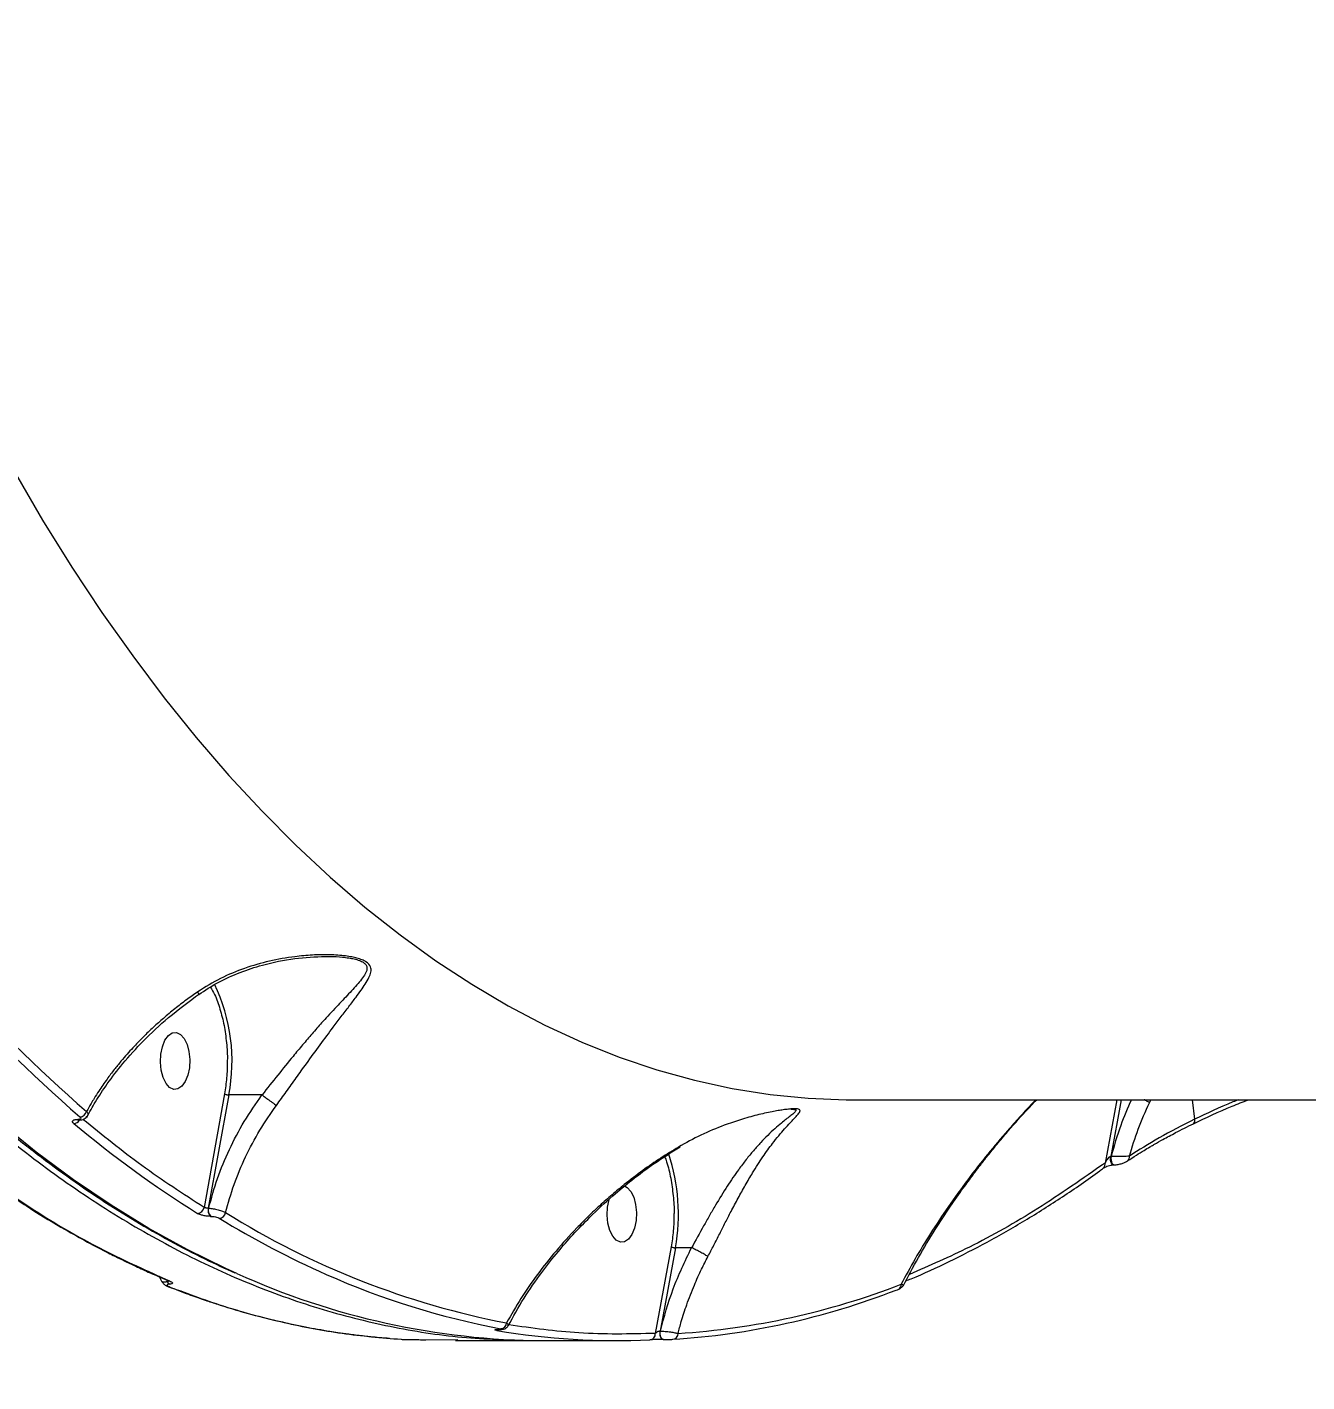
# Model space of a CAD drawing. Header units: millimetres. Extents: x -8045 to 6871, y -5915 to 5473.
# Drawn here: x -3718.4 to -3516.5, y -1812.7 to -1598.9 of the extents above; entities that cross this region are included whole.
import ezdxf

# ---------------------------------------------------------------- set-up
doc = ezdxf.new("R2010")
doc.units = ezdxf.units.MM
for name, color, linetype in [('DIKOM_ОБЪЕКТ', 7, 'Continuous'), ('DIKOM_РАЗМЕР_ЗОНА', 7, 'Continuous'), ('DIKOM_РАЗМЕР_ОБЪЕКТА', 7, 'Continuous')]:
    doc.layers.add(name, color=color, linetype=linetype)
doc.styles.add('style1', font='arial.ttf', dxfattribs={"width": 0.8})
doc.dimstyles.new('1-50', dxfattribs={"dimtxt": 300, "dimasz": 200, "dimexe": 100, "dimexo": 0, "dimgap": 100, "dimtad": 1, "dimtxsty": 'style1', "dimcen": 200, "dimclrd": 7, "dimclre": 7, "dimclrt": 7, "dimadec": 1, "dimazin": 2, "dimtfac": 1, "dimtmove": 0, "dimatfit": 2, "dimfxl": 0, "dimlwd": 25, "dimlwe": 18, "dimarcsym": 0})

# ---------------------------------------------------------------- blocks, each defined once
blk = doc.blocks.new('*D9')
at = {"layer": 'Defpoints', "color": 0, "linetype": 'Continuous', "transparency": 16777216}
for p in [(5663.54, -234.65), (-5019.6, -1388.73), (5663.54, -4701.47)]:
    blk.add_point(p, dxfattribs=at)
at = {"layer": 'DIKOM_РАЗМЕР_ОБЪЕКТА', "color": 7, "linetype": 'Continuous', "lineweight": 18, "transparency": 16777216}
for p, q in [((5663.54, -234.65), (5663.54, -4801.47)), ((-5019.6, -1388.73), (-5019.6, -4801.47))]:
    blk.add_line(p, q, dxfattribs=at)
at = {"layer": 'DIKOM_РАЗМЕР_ОБЪЕКТА', "color": 7, "linetype": 'Continuous', "lineweight": 25, "transparency": 16777216}
blk.add_line((-4819.6, -4701.47), (5463.54, -4701.47), dxfattribs=at)
at = {"layer": 'DIKOM_РАЗМЕР_ОБЪЕКТА', "color": 7, "linetype": 'Continuous', "transparency": 16777216}
for points in [[(-4819.6, -4668.14), (-4819.6, -4734.8), (-5019.6, -4701.47)], [(5463.54, -4668.14), (5463.54, -4734.8), (5663.54, -4701.47)]]:
    blk.add_solid(points, dxfattribs=at)
at = {"layer": 'DIKOM_РАЗМЕР_ОБЪЕКТА', "color": 7, "linetype": 'Continuous', "lineweight": 15, "transparency": 16777216, "insert": (-74.37, -4448.3), "char_height": 300, "attachment_point": 5, "style": 'style1'}
blk.add_mtext('10700', dxfattribs=at)
blk = doc.blocks.new('*D10')
at = {"layer": 'Defpoints', "color": 0, "linetype": 'Continuous', "transparency": 16777216}
for p in [(-1653.81, 3474.95), (-5616.46, -3083.4), (491.01, -3083.4)]:
    blk.add_point(p, dxfattribs=at)
at = {"layer": 'DIKOM_РАЗМЕР_ОБЪЕКТА', "color": 7, "linetype": 'Continuous', "lineweight": 18, "transparency": 16777216}
for p, q in [((-1653.81, 3474.95), (-5716.46, 3474.95)), ((491.01, -3083.4), (-5716.46, -3083.4))]:
    blk.add_line(p, q, dxfattribs=at)
at = {"layer": 'DIKOM_РАЗМЕР_ОБЪЕКТА', "color": 7, "linetype": 'Continuous', "lineweight": 25, "transparency": 16777216}
blk.add_line((-5616.46, 3274.95), (-5616.46, -2883.4), dxfattribs=at)
at = {"layer": 'DIKOM_РАЗМЕР_ОБЪЕКТА', "color": 7, "linetype": 'Continuous', "transparency": 16777216}
for points in [[(-5649.79, 3274.95), (-5583.12, 3274.95), (-5616.46, 3474.95)], [(-5649.79, -2883.4), (-5583.12, -2883.4), (-5616.46, -3083.4)]]:
    blk.add_solid(points, dxfattribs=at)
at = {"layer": 'DIKOM_РАЗМЕР_ОБЪЕКТА', "color": 7, "linetype": 'Continuous', "lineweight": 15, "transparency": 16777216, "insert": (-5869.63, -1326.86), "char_height": 300, "attachment_point": 5, "rotation": 90, "style": 'style1'}
blk.add_mtext('6550', dxfattribs=at)
blk = doc.blocks.new('*D11')
at = {"layer": 'Defpoints', "color": 0, "transparency": 16777216}
for p in [(6870.85, -184.65), (-7019.6, -1388.73), (-7019.6, -5814.65)]:
    blk.add_point(p, dxfattribs=at)
at = {"layer": 'DIKOM_РАЗМЕР_ЗОНА', "color": 7, "lineweight": 18, "transparency": 16777216}
for p, q in [((6870.85, -184.65), (6870.85, -5914.65)), ((-7019.6, -1388.73), (-7019.6, -5914.65))]:
    blk.add_line(p, q, dxfattribs=at)
at = {"layer": 'DIKOM_РАЗМЕР_ЗОНА', "color": 7, "lineweight": 25, "transparency": 16777216}
blk.add_line((6670.85, -5814.65), (-6819.6, -5814.65), dxfattribs=at)
at = {"layer": 'DIKOM_РАЗМЕР_ЗОНА', "color": 7, "transparency": 16777216}
for points in [[(-6819.6, -5781.31), (-6819.6, -5847.98), (-7019.6, -5814.65)], [(6670.85, -5781.31), (6670.85, -5847.98), (6870.85, -5814.65)]]:
    blk.add_solid(points, dxfattribs=at)
at = {"layer": 'DIKOM_РАЗМЕР_ЗОНА', "color": 7, "transparency": 16777216, "insert": (-74.37, -5561.37), "char_height": 300, "attachment_point": 5, "style": 'style1'}
blk.add_mtext('13900', dxfattribs=at)
blk = doc.blocks.new('*D12')
at = {"layer": 'Defpoints', "color": 0, "transparency": 16777216}
for p in [(-2189.61, 5472.65), (-7595.21, -5084.97), (-495.58, -5084.97)]:
    blk.add_point(p, dxfattribs=at)
at = {"layer": 'DIKOM_РАЗМЕР_ЗОНА', "color": 7, "lineweight": 18, "transparency": 16777216}
for p, q in [((-2189.61, 5472.65), (-7695.21, 5472.65)), ((-495.58, -5084.97), (-7695.21, -5084.97))]:
    blk.add_line(p, q, dxfattribs=at)
at = {"layer": 'DIKOM_РАЗМЕР_ЗОНА', "color": 7, "lineweight": 25, "transparency": 16777216}
blk.add_line((-7595.21, 5272.65), (-7595.21, -4884.97), dxfattribs=at)
at = {"layer": 'DIKOM_РАЗМЕР_ЗОНА', "color": 7, "transparency": 16777216}
for points in [[(-7628.55, 5272.65), (-7561.88, 5272.65), (-7595.21, 5472.65)], [(-7628.55, -4884.97), (-7561.88, -4884.97), (-7595.21, -5084.97)]]:
    blk.add_solid(points, dxfattribs=at)
at = {"layer": 'DIKOM_РАЗМЕР_ЗОНА', "color": 7, "transparency": 16777216, "insert": (-7848.38, -1452.59), "char_height": 300, "attachment_point": 5, "rotation": 90, "style": 'style1'}
blk.add_mtext('10550', dxfattribs=at)

msp = doc.modelspace()

# ---------------------------------------------------------------- linework, layer by layer
at = {"layer": 'DIKOM_ОБЪЕКТ', "color": 7, "linetype": 'Continuous', "lineweight": 15}
for p, q in [((-3671.469, -1745.549), (-3671.29, -1745.548)), ((-3687.24, -1767.223), (-3690.473, -1785.143)), ((-3686.568, -1767.387), (-3689.794, -1785.268)), ((-3681.326, -1767.387), (-3686.568, -1767.387)), ((-3681.321, -1767.389), (-3681.326, -1767.387)), ((-3597.905, -1769.665), (-3597.748, -1769.664)), ((-3588.187, -1768.157), (-3326.058, -1768.157)), ((-3546.49, -1768.157), (-3548.343, -1778.145)), ((-3545.788, -1768.157), (-3547.447, -1777.103)), ((-3541.338, -1768.63), (-3541.125, -1768.157)), ((-3534.572, -1768.157), (-3534.201, -1771.243)), ((-3710.466, -1771.268), (-3710.397, -1771.268)), ((-3710.26, -1771.351), (-3710.192, -1771.351)), ((-3615.598, -1775.694), (-3615.59, -1775.703)), ((-3547.372, -1777.103), (-3547.447, -1777.103)), ((-3546.963, -1778.442), (-3546.992, -1778.441)), ((-3546.963, -1778.442), (-3546.888, -1778.442)), ((-3546.888, -1778.442), (-3546.852, -1778.44)), ((-3689.746, -1785.268), (-3689.794, -1785.268)), ((-3689.463, -1786.552), (-3689.416, -1786.552)), ((-3616.778, -1791.345), (-3619.284, -1805.031)), ((-3616.106, -1791.51), (-3618.513, -1804.654)), ((-3613.573, -1791.51), (-3616.106, -1791.51)), ((-3613.567, -1791.511), (-3613.573, -1791.51)), ((-3697.611, -1795.944), (-3697.105, -1796.91)), ((-3696.228, -1796.911), (-3696.32, -1796.702)), ((-3696.195, -1796.684), (-3696.181, -1796.675)), ((-3655.47, -1806.04), (-3650.428, -1806.009)), ((-3650.825, -1806.141), (-3650.351, -1806.158)), ((-3650.36, -1806.157), (-3638.717, -1806.157)), ((-3643.942, -1804.395), (-3643.853, -1804.395)), ((-3643.942, -1804.395), (-3643.895, -1804.399)), ((-3643.895, -1804.399), (-3643.806, -1804.399)), ((-3638.759, -1806.139), (-3638.587, -1806.147)), ((-3638.717, -1806.157), (-3637.241, -1806.126)), ((-3637.003, -1806.157), (-3625.431, -1806.157)), ((-3618.485, -1804.654), (-3618.513, -1804.654)), ((-3618.013, -1805.988), (-3618.028, -1805.989)), ((-3618.028, -1805.989), (-3618, -1805.989)), ((-3617.985, -1805.988), (-3618, -1805.989))]:
    msp.add_line(p, q, dxfattribs=at)
at = {"layer": 'DIKOM_ОБЪЕКТ', "color": 7, "linetype": 'Continuous', "lineweight": 15, "flags": 128}
for points in [[(-3720.43, -1668.994), (-3715.926, -1676.693), (-3711.303, -1684.122), (-3706.565, -1691.273), (-3701.717, -1698.141), (-3696.764, -1704.719), (-3691.71, -1711), (-3686.559, -1716.979), (-3681.317, -1722.65), (-3675.988, -1728.008), (-3670.578, -1733.048), (-3665.09, -1737.766), (-3659.532, -1742.156), (-3653.907, -1746.215), (-3648.22, -1749.939), (-3642.478, -1753.325), (-3636.686, -1756.369), (-3630.848, -1759.069), (-3624.971, -1761.421), (-3619.059, -1763.425), (-3613.119, -1765.078), (-3607.155, -1766.378), (-3601.174, -1767.324), (-3595.181, -1767.916), (-3589.181, -1768.152), (-3588.187, -1768.157)], [(-3697.042, -1759.784), (-3696.634, -1758.778), (-3696.097, -1758.035), (-3695.474, -1757.616), (-3694.815, -1757.555), (-3694.173, -1757.857), (-3693.602, -1758.497), (-3693.147, -1759.424), (-3692.845, -1760.563), (-3692.72, -1761.82), (-3692.782, -1763.095), (-3693.028, -1764.284), (-3693.436, -1765.291), (-3693.973, -1766.034), (-3694.596, -1766.453), (-3695.255, -1766.514), (-3695.896, -1766.212), (-3696.467, -1765.572), (-3696.923, -1764.645), (-3697.225, -1763.506), (-3697.35, -1762.248), (-3697.287, -1760.973), (-3697.042, -1759.784)], [(-3685.308, -1795.551), (-3687.028, -1794.772), (-3693.114, -1791.781), (-3699.153, -1788.449), (-3705.139, -1784.778), (-3711.068, -1780.771), (-3716.934, -1776.432), (-3722.734, -1771.764)], [(-3546.992, -1778.441), (-3547.067, -1778.421), (-3547.205, -1778.324), (-3547.323, -1778.156), (-3547.412, -1777.93), (-3547.465, -1777.665), (-3547.477, -1777.382), (-3547.447, -1777.103)], [(-3547.372, -1777.103), (-3547.402, -1777.382), (-3547.39, -1777.665), (-3547.337, -1777.93), (-3547.248, -1778.156), (-3547.13, -1778.324), (-3546.993, -1778.421), (-3546.888, -1778.442)], [(-3624.117, -1781.745), (-3623.712, -1781.98), (-3623.141, -1782.62), (-3622.686, -1783.547), (-3622.383, -1784.686), (-3622.259, -1785.943), (-3622.321, -1787.218), (-3622.566, -1788.407), (-3622.974, -1789.414), (-3623.511, -1790.157), (-3624.135, -1790.576), (-3624.794, -1790.637), (-3625.435, -1790.335), (-3626.006, -1789.695), (-3626.461, -1788.768), (-3626.764, -1787.629), (-3626.889, -1786.371), (-3626.826, -1785.096), (-3626.581, -1783.907), (-3626.581, -1783.907)], [(-3643.853, -1804.395), (-3643.792, -1804.399), (-3643.774, -1804.397)], [(-3618.028, -1805.989), (-3618.137, -1805.966), (-3618.255, -1805.886), (-3618.359, -1805.754), (-3618.445, -1805.577), (-3618.505, -1805.366), (-3618.538, -1805.132), (-3618.54, -1804.89), (-3618.513, -1804.654)], [(-3618, -1805.989), (-3618.109, -1805.966), (-3618.227, -1805.886), (-3618.331, -1805.754), (-3618.416, -1805.577), (-3618.477, -1805.366), (-3618.509, -1805.132), (-3618.512, -1804.89), (-3618.485, -1804.654)]]:
    msp.add_lwpolyline(points, dxfattribs=at)
at = {"layer": 'DIKOM_ОБЪЕКТ', "color": 7, "linetype": 'Continuous', "lineweight": 15}
for centre, radius, start, end in [((-3549.188, -1585.712), 245.261, 214.45468, 229.0158), ((-3548.509, -1585.282), 244.703, 214.45422, 229.01631), ((-3713.719, -1762.033), 27.675, 348.84449, 25.94099), ((-3711.065, -1770.775), 1.121, 272.99645, 329.41297), ((-3599.665, -1639.375), 173.084, 229.96339, 237.96043), ((-3710.253, -1771.037), 0.314, 227.3578, 268.67313), ((-3710.184, -1771.035), 0.316, 227.41681, 266.85062), ((-3710.119, -1769.692), 1.167, 273.79658, 344.31148), ((-3534.777, -1771.452), 0.613, 307.33171, 19.91895), ((-3645.43, -1786.193), 29.802, 349.72314, 18.53309), ((-3549.135, -1778.336), 0.815, 316.83278, 13.56791), ((-3545.211, -1777.209), 0.735, 305.76037, 11.78985), ((-3548.994, -1778.425), 0.652, 296.40086, 314.06384), ((-3691.571, -1784.989), 1.109, 274.36192, 352.02703), ((-3688.501, -1785.62), 1.34, 164.78276, 224.08444), ((-3688.454, -1785.62), 1.34, 164.78276, 224.08444), ((-3688.142, -1785.758), 1.099, 274.21496, 348.87598), ((-3613.083, -1664.467), 143.528, 238.50718, 246.11699), ((-3618.009, -1675.161), 130.565, 238.06996, 259.08126), ((-3636.345, -1687.854), 118.305, 245.55145, 269.68134), ((-3695.912, -1796.033), 0.71, 233.93962, 270.53718), ((-3695.829, -1797), 0.711, 235.67479, 270.57682), ((-3695.61, -1796.617), 0.684, 205.44441, 248.25081), ((-3620.849, -1682.55), 123.85, 246.01514, 259.3957), ((-3623.146, -1687.601), 117.665, 273.63007, 291.24314), ((-3581.397, -1797.342), 0.887, 306.36303, 4.61941), ((-3624.003, -1688.266), 117.926, 273.63023, 291.24306), ((-3581.273, -1797.464), 0.715, 269.83834, 304.21028), ((-3643.718, -1803.309), 0.978, 274.52429, 356.91477), ((-3644.282, -1803.754), 0.807, 270.64143, 307.15092), ((-3625.424, -1694.011), 112.145, 260.32389, 272.70648), ((-3620.204, -1805.111), 0.923, 274.65941, 4.96228), ((-3616.603, -1805.051), 0.907, 274.21913, 1.3834)]:
    msp.add_arc(centre, radius, start, end, dxfattribs=at)
for points, knots in [([(-3853.796, -1387.159), (-3853.782, -1390.695), (-3853.762, -1395.823), (-3853.624, -1403.585), (-3853.451, -1410.553), (-3853.16, -1418.865), (-3852.763, -1427.6), (-3852.245, -1436.748), (-3851.6, -1446.179), (-3850.824, -1455.817), (-3849.914, -1465.604), (-3848.869, -1475.494), (-3847.686, -1485.452), (-3846.365, -1495.449), (-3844.906, -1505.461), (-3843.307, -1515.467), (-3841.57, -1525.45), (-3839.695, -1535.392), (-3837.683, -1545.28), (-3835.535, -1555.101), (-3833.251, -1564.843), (-3830.834, -1574.493), (-3828.284, -1584.043), (-3825.603, -1593.482), (-3822.794, -1602.801), (-3819.857, -1611.99), (-3816.795, -1621.042), (-3813.609, -1629.948), (-3810.303, -1638.701), (-3806.878, -1647.293), (-3803.336, -1655.717), (-3799.681, -1663.966), (-3795.914, -1672.034), (-3792.038, -1679.915), (-3788.056, -1687.602), (-3783.971, -1695.09), (-3779.784, -1702.373), (-3775.499, -1709.446), (-3771.119, -1716.303), (-3766.647, -1722.941), (-3762.084, -1729.353), (-3757.435, -1735.537), (-3752.702, -1741.487), (-3747.888, -1747.199), (-3742.995, -1752.67), (-3738.026, -1757.895), (-3732.985, -1762.872), (-3727.873, -1767.596), (-3722.693, -1772.064), (-3717.448, -1776.274), (-3712.141, -1780.221), (-3706.773, -1783.903), (-3701.347, -1787.319), (-3695.865, -1790.455), (-3690.616, -1793.198), (-3687.177, -1794.756), (-3685.598, -1795.471)], [0, 0, 0, 0, 0.0188203, 0.0272906, 0.0413383, 0.0559454, 0.0716292, 0.0880071, 0.1049248, 0.1222587, 0.1399211, 0.1578473, 0.175988, 0.1943055, 0.2127706, 0.2313596, 0.2500541, 0.2688382, 0.2876993, 0.3066269, 0.3256121, 0.3446475, 0.3637262, 0.3828431, 0.4019932, 0.4211723, 0.440377, 0.4596039, 0.4788504, 0.4981143, 0.5173929, 0.536685, 0.5559887, 0.5753028, 0.5946263, 0.6139584, 0.633298, 0.6526449, 0.671999, 0.69136, 0.710728, 0.7301038, 0.7494874, 0.7688799, 0.7882828, 0.8076966, 0.8271238, 0.8465663, 0.8660261, 0.8855061, 0.9050093, 0.9245393, 0.9440999, 0.9636954, 0.9833305, 1, 1, 1, 1]), ([(-3679.048, -1769.038), (-3678.527, -1768.322), (-3677.466, -1766.862), (-3675.891, -1764.656), (-3674.096, -1762.149), (-3672.136, -1759.445), (-3670.316, -1756.999), (-3668.812, -1755.016), (-3667.6, -1753.435), (-3666.554, -1752.061), (-3665.698, -1750.899), (-3664.995, -1749.872), (-3664.446, -1748.931), (-3664.155, -1748.16), (-3664.104, -1747.59), (-3664.218, -1747.014), (-3664.677, -1746.483), (-3665.534, -1746.06), (-3666.304, -1745.809), (-3667.188, -1745.611), (-3668.591, -1745.393), (-3670.669, -1745.253), (-3673.362, -1745.298), (-3676.559, -1745.588), (-3680.157, -1746.223), (-3684.095, -1747.363), (-3687.927, -1748.921), (-3690.277, -1750.39), (-3691.454, -1751.125)], [0, 0, 0, 0, 0.0399772, 0.0815431, 0.1251097, 0.1871835, 0.2496243, 0.2907689, 0.3324812, 0.3734632, 0.4059043, 0.4359225, 0.4695478, 0.4983066, 0.5147443, 0.5296793, 0.5610931, 0.5763342, 0.592567, 0.6075608, 0.6240909, 0.6638533, 0.7068452, 0.74975, 0.8121315, 0.8743393, 0.9370942, 1, 1, 1, 1]), ([(-3691.297, -1751.541), (-3690.298, -1750.886), (-3688.221, -1749.523), (-3684.825, -1748.029), (-3680.791, -1746.704), (-3676.268, -1745.751), (-3672.926, -1745.605), (-3671.307, -1745.534)], [0, 0, 0, 0, 0.1675232, 0.3482575, 0.5212423, 0.7682098, 1, 1, 1, 1]), ([(-3671.29, -1745.548), (-3671.055, -1745.544), (-3670.157, -1745.53), (-3668.926, -1745.611), (-3667.669, -1745.761), (-3666.757, -1745.932), (-3665.963, -1746.16), (-3665.32, -1746.465), (-3664.985, -1746.766), (-3664.83, -1747.03), (-3664.752, -1747.297), (-3664.766, -1747.648), (-3664.961, -1748.207), (-3665.425, -1748.927), (-3666.147, -1749.808), (-3666.976, -1750.727), (-3667.878, -1751.689), (-3668.83, -1752.697), (-3669.85, -1753.784), (-3670.879, -1754.898), (-3672.074, -1756.215), (-3673.394, -1757.709), (-3674.903, -1759.469), (-3676.699, -1761.622), (-3678.823, -1764.248), (-3680.488, -1766.341), (-3681.321, -1767.389)], [0, 0, 0, 0, 0.0167749, 0.0638248, 0.0890266, 0.1111662, 0.1359597, 0.1586154, 0.1814708, 0.1934575, 0.2060146, 0.2280145, 0.2530432, 0.2997995, 0.3464807, 0.3933605, 0.4400652, 0.4865602, 0.5329572, 0.5832998, 0.6258943, 0.6899476, 0.7517405, 0.8126498, 0.9062453, 1, 1, 1, 1]), ([(-3746.427, -1750.388), (-3743.156, -1753.91), (-3736.607, -1760.959), (-3726.434, -1770.269), (-3716.027, -1778.625), (-3705.387, -1785.911), (-3694.548, -1792.126), (-3683.538, -1797.238), (-3672.386, -1801.238), (-3661.122, -1804.078), (-3649.901, -1805.839), (-3642.434, -1806.04), (-3638.759, -1806.139)], [0, 0, 0, 0, 0.0995614, 0.1992925, 0.2991939, 0.3992651, 0.4995071, 0.5999188, 0.7005004, 0.801253, 0.902175, 1, 1, 1, 1]), ([(-3689.428, -1750.385), (-3689.214, -1750.767), (-3688.644, -1751.786), (-3687.92, -1753.824), (-3687.271, -1756.389), (-3686.905, -1759.145), (-3686.754, -1761.069), (-3686.797, -1762.029), (-3686.798, -1762.055)], [0, 0, 0, 0, 0.1289851, 0.3435399, 0.5615066, 0.7794818, 0.9940336, 1, 1, 1, 1]), ([(-3691.454, -1751.125), (-3692.054, -1751.548), (-3693.283, -1752.413), (-3695.096, -1753.814), (-3696.833, -1755.254), (-3698.502, -1756.744), (-3700.114, -1758.289), (-3701.481, -1759.707), (-3702.641, -1760.988), (-3703.627, -1762.135), (-3704.69, -1763.449), (-3705.875, -1765.019), (-3706.923, -1766.54), (-3707.74, -1767.828), (-3708.382, -1768.897), (-3708.762, -1769.584), (-3708.996, -1770.008)], [0, 0, 0, 0, 0.0796044, 0.1629995, 0.2502022, 0.3277908, 0.411293, 0.5007221, 0.551566, 0.6100801, 0.6762736, 0.7501627, 0.8443867, 0.9003126, 0.9385646, 1, 1, 1, 1]), ([(-3708.971, -1770.931), (-3708.526, -1770.116), (-3707.558, -1768.346), (-3705.672, -1765.5), (-3703.2, -1762.274), (-3699.996, -1758.747), (-3695.999, -1754.989), (-3692.832, -1752.65), (-3691.169, -1751.422)], [0, 0, 0, 0, 0.1149391, 0.2498523, 0.4054906, 0.5834552, 0.7812565, 1, 1, 1, 1]), ([(-3691.315, -1751.511), (-3691.307, -1751.488), (-3691.292, -1751.443), (-3691.399, -1751.233), (-3691.454, -1751.125)], [0, 0, 0, 0, 0.48954, 1, 1, 1, 1]), ([(-3686.798, -1762.055), (-3686.816, -1762.941), (-3686.852, -1764.7), (-3687.111, -1766.386), (-3687.24, -1767.223)], [0, 0, 0, 0, 0.5038902, 1, 1, 1, 1]), ([(-3689.746, -1785.268), (-3689.314, -1783.7), (-3688.45, -1780.569), (-3686.526, -1775.984), (-3684.202, -1771.534), (-3682.285, -1768.77), (-3681.326, -1767.387)], [0, 0, 0, 0, 0.2493758, 0.4979368, 0.7487643, 1, 1, 1, 1]), ([(-3687.24, -1767.223), (-3687.201, -1767.245), (-3687.125, -1767.288), (-3686.945, -1767.342), (-3686.747, -1767.38), (-3686.627, -1767.385), (-3686.568, -1767.387)], [0, 0, 0, 0, 0.2500889, 0.499881, 0.7499926, 1, 1, 1, 1]), ([(-3681.321, -1767.389), (-3681.21, -1767.473), (-3680.939, -1767.68), (-3680.494, -1768.009), (-3680.053, -1768.332), (-3679.68, -1768.599), (-3679.321, -1768.852), (-3679.139, -1768.976), (-3679.048, -1769.038)], [0, 0, 0, 0, 0.1543563, 0.379061, 0.5183475, 0.6720845, 0.8349066, 1, 1, 1, 1]), ([(-3687.063, -1785.971), (-3686.648, -1784.482), (-3685.817, -1781.505), (-3683.973, -1777.146), (-3681.76, -1772.939), (-3679.947, -1770.332), (-3679.048, -1769.038)], [0, 0, 0, 0, 0.2499494, 0.4999035, 0.7518051, 1, 1, 1, 1]), ([(-3610.99, -1792.912), (-3610.678, -1792.313), (-3610.051, -1791.107), (-3609.134, -1789.301), (-3608.227, -1787.519), (-3607.256, -1785.638), (-3606.204, -1783.652), (-3605.066, -1781.603), (-3603.757, -1779.379), (-3602.312, -1777.131), (-3600.947, -1775.235), (-3599.806, -1773.798), (-3598.875, -1772.714), (-3598.071, -1771.842), (-3597.425, -1771.168), (-3596.909, -1770.624), (-3596.537, -1770.185), (-3596.404, -1769.89), (-3596.484, -1769.722), (-3596.742, -1769.598), (-3597.343, -1769.567), (-3598.273, -1769.642), (-3599.062, -1769.741), (-3599.937, -1769.878), (-3601.307, -1770.128), (-3603.296, -1770.574), (-3605.835, -1771.284), (-3608.803, -1772.297), (-3612.117, -1773.661), (-3614.46, -1774.962), (-3615.635, -1775.615)], [0, 0, 0, 0, 0.0313122, 0.0630889, 0.0939361, 0.1255623, 0.1655589, 0.2071699, 0.2507387, 0.3133109, 0.3752877, 0.416691, 0.4587718, 0.5001181, 0.5326198, 0.5624609, 0.5964656, 0.6253582, 0.6418247, 0.6568748, 0.6882502, 0.7033882, 0.71967, 0.7345093, 0.750803, 0.7906445, 0.8333527, 0.8757701, 0.9377019, 1, 1, 1, 1]), ([(-3597.748, -1769.664), (-3597.661, -1769.663), (-3597.482, -1769.659), (-3597.322, -1769.684), (-3597.164, -1769.728), (-3597.087, -1769.815), (-3597.146, -1769.999), (-3597.462, -1770.301), (-3598.014, -1770.738), (-3598.668, -1771.247), (-3599.471, -1771.89), (-3600.431, -1772.714), (-3601.518, -1773.727), (-3602.646, -1774.883), (-3603.782, -1776.152), (-3604.951, -1777.58), (-3606.328, -1779.406), (-3607.937, -1781.757), (-3609.482, -1784.265), (-3610.727, -1786.409), (-3611.981, -1788.635), (-3612.93, -1790.356), (-3613.567, -1791.511)], [0, 0, 0, 0, 0.0111213, 0.0227498, 0.0347812, 0.0564803, 0.0810405, 0.1274063, 0.1734045, 0.2192249, 0.2650724, 0.3263946, 0.3902778, 0.4485702, 0.5111193, 0.5716881, 0.6318212, 0.7235886, 0.8156788, 0.8622646, 0.9075094, 1, 1, 1, 1]), ([(-3559.247, -1768.157), (-3559.506, -1768.424), (-3560.382, -1769.329), (-3561.867, -1770.941), (-3564.166, -1773.516), (-3566.931, -1776.806), (-3570.053, -1780.802), (-3573.079, -1784.994), (-3575.835, -1789.156), (-3578.339, -1793.259), (-3579.787, -1795.93), (-3580.513, -1797.27)], [0, 0, 0, 0, 0.0290587, 0.0983827, 0.1727658, 0.303025, 0.443501, 0.5864559, 0.7319818, 0.8655688, 1, 1, 1, 1]), ([(-3580.144, -1797.473), (-3579.377, -1796.002), (-3577.83, -1793.038), (-3575.3, -1788.867), (-3572.909, -1785.21), (-3570.895, -1782.335), (-3569.336, -1780.216), (-3568.086, -1778.574), (-3566.905, -1777.063), (-3565.526, -1775.354), (-3563.515, -1772.954), (-3561.377, -1770.506), (-3559.708, -1768.766), (-3559.124, -1768.157)], [0, 0, 0, 0, 0.1461859, 0.2945713, 0.4172659, 0.5144945, 0.5862781, 0.6336674, 0.6828153, 0.741852, 0.8108816, 0.9337711, 1, 1, 1, 1]), ([(-3544.188, -1768.157), (-3544.777, -1769.496), (-3546.069, -1772.427), (-3546.914, -1775.457), (-3547.372, -1777.103)], [0, 0, 0, 0, 0.4566231, 1, 1, 1, 1]), ([(-3544.492, -1777.059), (-3544.061, -1775.629), (-3543.201, -1772.775), (-3541.958, -1770.01), (-3541.338, -1768.63)], [0, 0, 0, 0, 0.5009456, 1, 1, 1, 1]), ([(-3541.338, -1768.63), (-3541.48, -1768.539), (-3541.698, -1768.399), (-3542.009, -1768.227), (-3542.136, -1768.162), (-3542.147, -1768.157)], [0, 0, 0, 0, 0.6302901, 0.9703815, 1, 1, 1, 1]), ([(-3534.405, -1771.939), (-3532.434, -1770.998), (-3529.705, -1769.694), (-3526.586, -1768.491), (-3525.72, -1768.157)], [0, 0, 0, 0, 0.7223919, 1, 1, 1, 1]), ([(-3527.27, -1768.157), (-3527.568, -1768.274), (-3530.076, -1769.251), (-3532.269, -1770.31), (-3534.201, -1771.243)], [0, 0, 0, 0, 0.118989, 1, 1, 1, 1]), ([(-3711.006, -1771.894), (-3711.083, -1771.814), (-3711.237, -1771.655), (-3711.203, -1771.481), (-3711.072, -1771.374), (-3710.916, -1771.314), (-3710.716, -1771.275), (-3710.549, -1771.27), (-3710.466, -1771.268)], [0, 0, 0, 0, 0.2500225, 0.4991673, 0.6248502, 0.749492, 0.8748867, 1, 1, 1, 1]), ([(-3710.042, -1770.857), (-3709.992, -1770.909), (-3709.891, -1771.015), (-3709.914, -1771.129), (-3710, -1771.199), (-3710.102, -1771.238), (-3710.233, -1771.263), (-3710.343, -1771.266), (-3710.397, -1771.268)], [0, 0, 0, 0, 0.2500401, 0.4991776, 0.6248805, 0.7494541, 0.8746476, 1, 1, 1, 1]), ([(-3710.366, -1771.347), (-3710.366, -1771.348), (-3710.371, -1771.354), (-3710.345, -1771.352), (-3710.295, -1771.351), (-3710.269, -1771.351)], [0, 0, 0, 0, 0.0560841, 0.5104395, 1, 1, 1, 1]), ([(-3710.201, -1771.351), (-3710.051, -1771.343), (-3709.751, -1771.329), (-3709.359, -1771.191), (-3709.038, -1770.981), (-3708.901, -1770.773), (-3708.836, -1770.673)], [0, 0, 0, 0, 0.2619012, 0.5217737, 0.7715177, 1, 1, 1, 1]), ([(-3690.473, -1785.143), (-3693.762, -1783.011), (-3700.221, -1778.826), (-3706.507, -1773.745), (-3709.591, -1771.252)], [0, 0, 0, 0, 0.5093444, 1, 1, 1, 1]), ([(-3708.996, -1770.008), (-3708.904, -1770.145), (-3708.741, -1770.392), (-3708.821, -1770.578), (-3708.857, -1770.661)], [0, 0, 0, 0, 0.5576284, 1, 1, 1, 1]), ([(-3534.201, -1771.243), (-3536.136, -1772.22), (-3540.006, -1774.174), (-3542.996, -1776.097), (-3544.492, -1777.059)], [0, 0, 0, 0, 0.49996, 1, 1, 1, 1]), ([(-3540.718, -1775.279), (-3540.658, -1775.243), (-3540.171, -1774.96), (-3539.021, -1774.316), (-3537.018, -1773.235), (-3535.351, -1772.408), (-3534.405, -1771.939)], [0, 0, 0, 0, 0.0316421, 0.2560463, 0.578117, 1, 1, 1, 1]), ([(-3615.635, -1775.615), (-3616.566, -1776.185), (-3618.491, -1777.363), (-3621.343, -1779.349), (-3623.894, -1781.296), (-3626.142, -1783.16), (-3628.027, -1784.829), (-3629.881, -1786.58), (-3632.229, -1788.944), (-3634.981, -1791.996), (-3637.922, -1795.723), (-3640.552, -1799.515), (-3642.01, -1802.078), (-3642.741, -1803.362)], [0, 0, 0, 0, 0.0781112, 0.1613357, 0.2497926, 0.310613, 0.3750516, 0.4356365, 0.5007501, 0.6262808, 0.7508192, 0.8751065, 1, 1, 1, 1]), ([(-3642.482, -1803.832), (-3641.681, -1802.374), (-3640.123, -1799.536), (-3637.396, -1795.617), (-3634.787, -1792.29), (-3632.245, -1789.381), (-3629.406, -1786.427), (-3626.289, -1783.529), (-3622.884, -1780.713), (-3619.369, -1778.088), (-3616.744, -1776.445), (-3615.364, -1775.582)], [0, 0, 0, 0, 0.1391555, 0.2707294, 0.379995, 0.4679205, 0.5647385, 0.686102, 0.7799654, 0.8843189, 1, 1, 1, 1]), ([(-3615.59, -1775.703), (-3615.588, -1775.705), (-3615.578, -1775.718), (-3615.609, -1775.661), (-3615.635, -1775.615)], [0, 0, 0, 0, 0.1897231, 1, 1, 1, 1]), ([(-3544.781, -1777.805), (-3544.322, -1777.501), (-3543.496, -1776.953), (-3542.297, -1776.211), (-3541.399, -1775.673), (-3540.896, -1775.381), (-3540.718, -1775.279)], [0, 0, 0, 0, 0.365354, 0.6581032, 0.8794477, 1, 1, 1, 1]), ([(-3617.797, -1777.153), (-3617.693, -1777.421), (-3617.295, -1778.45), (-3616.819, -1780.525), (-3616.441, -1783.262), (-3616.293, -1785.191), (-3616.335, -1786.151), (-3616.336, -1786.178)], [0, 0, 0, 0, 0.1043756, 0.4017268, 0.6990741, 0.9917493, 1, 1, 1, 1]), ([(-3548.343, -1778.145), (-3551.866, -1780.605), (-3558.914, -1785.526), (-3569.226, -1791.369), (-3576.045, -1794.346), (-3579.209, -1795.728)], [0, 0, 0, 0, 0.348875, 0.6978053, 1, 1, 1, 1]), ([(-3548.542, -1778.895), (-3548.447, -1778.834), (-3548.261, -1778.713), (-3547.878, -1778.566), (-3547.512, -1778.479), (-3547.208, -1778.443), (-3547.063, -1778.442), (-3546.991, -1778.441)], [0, 0, 0, 0, 0.2705214, 0.5310278, 0.77221, 0.8860306, 1, 1, 1, 1]), ([(-3547.447, -1777.103), (-3547.47, -1777.106), (-3547.518, -1777.111), (-3547.638, -1777.169), (-3547.818, -1777.319), (-3548.094, -1777.655), (-3548.243, -1777.949), (-3548.343, -1778.145)], [0, 0, 0, 0, 0.0480375, 0.1032876, 0.2502289, 0.500177, 1, 1, 1, 1]), ([(-3544.492, -1777.059), (-3544.651, -1777.071), (-3544.973, -1777.098), (-3545.566, -1777.116), (-3546.093, -1777.123), (-3546.524, -1777.123), (-3546.967, -1777.118), (-3547.236, -1777.108), (-3547.372, -1777.103)], [0, 0, 0, 0, 0.2317371, 0.4694036, 0.5944694, 0.7244632, 0.8599003, 1, 1, 1, 1]), ([(-3546.916, -1778.441), (-3546.813, -1778.436), (-3546.61, -1778.427), (-3546.268, -1778.37), (-3545.942, -1778.294), (-3545.551, -1778.176), (-3545.125, -1778.01), (-3544.895, -1777.873), (-3544.781, -1777.805)], [0, 0, 0, 0, 0.1401005, 0.2762402, 0.4065674, 0.5317189, 0.7691098, 1, 1, 1, 1]), ([(-3727.087, -1779.023), (-3726.168, -1779.688), (-3724.518, -1780.88), (-3722.315, -1782.397), (-3720.595, -1783.548), (-3719.161, -1784.486), (-3716.461, -1786.213), (-3713.027, -1788.289), (-3708.946, -1790.57), (-3706.335, -1791.941), (-3704.41, -1792.91), (-3702.955, -1793.626), (-3701.105, -1794.504), (-3698.854, -1795.532), (-3697.216, -1796.23), (-3696.33, -1796.607)], [0, 0, 0, 0, 0.0917392, 0.1645756, 0.2185536, 0.2618399, 0.3060164, 0.4843542, 0.5980536, 0.7029459, 0.7372172, 0.7838882, 0.8432249, 0.915252, 1, 1, 1, 1]), ([(-3726.606, -1779.206), (-3723.263, -1781.542), (-3716.57, -1786.217), (-3706.32, -1792.074), (-3699.378, -1795.186), (-3695.905, -1796.743)], [0, 0, 0, 0, 0.3328089, 0.6661441, 1, 1, 1, 1]), ([(-3579.743, -1796.723), (-3579.465, -1796.614), (-3577.172, -1795.712), (-3572.893, -1793.7), (-3566.909, -1790.659), (-3560.955, -1787.253), (-3555.042, -1783.482), (-3550.925, -1780.699), (-3548.8, -1779.081), (-3548.611, -1778.937)], [0, 0, 0, 0, 0.0261708, 0.215837, 0.4062393, 0.5973153, 0.7890041, 0.9812427, 1, 1, 1, 1]), ([(-3689.463, -1786.552), (-3689.643, -1786.545), (-3690.003, -1786.532), (-3690.599, -1786.426), (-3691.14, -1786.275), (-3691.371, -1786.156), (-3691.487, -1786.096)], [0, 0, 0, 0, 0.2505576, 0.5001615, 0.7500082, 1, 1, 1, 1]), ([(-3689.794, -1785.268), (-3689.851, -1785.267), (-3689.939, -1785.264), (-3690.071, -1785.249), (-3690.186, -1785.23), (-3690.297, -1785.207), (-3690.401, -1785.175), (-3690.447, -1785.155), (-3690.473, -1785.143)], [0, 0, 0, 0, 0.2399896, 0.3676348, 0.5001414, 0.6878021, 0.828305, 1, 1, 1, 1]), ([(-3689.746, -1785.268), (-3689.509, -1785.287), (-3689.033, -1785.323), (-3688.243, -1785.493), (-3687.525, -1785.718), (-3687.217, -1785.886), (-3687.063, -1785.971)], [0, 0, 0, 0, 0.2497735, 0.499525, 0.7495953, 1, 1, 1, 1]), ([(-3689.416, -1786.552), (-3689.295, -1786.557), (-3689.054, -1786.567), (-3688.656, -1786.636), (-3688.294, -1786.736), (-3688.139, -1786.815), (-3688.061, -1786.855)], [0, 0, 0, 0, 0.2507324, 0.5001686, 0.7499293, 1, 1, 1, 1]), ([(-3616.336, -1786.178), (-3616.354, -1787.064), (-3616.391, -1788.822), (-3616.65, -1790.508), (-3616.778, -1791.345)], [0, 0, 0, 0, 0.5037822, 1, 1, 1, 1]), ([(-3618.485, -1804.654), (-3617.879, -1802.413), (-3616.667, -1797.93), (-3614.605, -1793.65), (-3613.573, -1791.51)], [0, 0, 0, 0, 0.4997686, 1, 1, 1, 1]), ([(-3616.778, -1791.345), (-3616.74, -1791.367), (-3616.663, -1791.41), (-3616.484, -1791.465), (-3616.286, -1791.503), (-3616.166, -1791.508), (-3616.106, -1791.51)], [0, 0, 0, 0, 0.2498684, 0.5000396, 0.7499636, 1, 1, 1, 1]), ([(-3615.696, -1805.029), (-3615.53, -1804.408), (-3615.126, -1802.893), (-3614.294, -1800.338), (-3613.221, -1797.564), (-3612.086, -1795.035), (-3611.324, -1793.561), (-3610.99, -1792.912)], [0, 0, 0, 0, 0.1503588, 0.3668251, 0.6226245, 0.834079, 1, 1, 1, 1]), ([(-3610.99, -1792.912), (-3611.045, -1792.873), (-3611.16, -1792.791), (-3611.417, -1792.629), (-3611.736, -1792.441), (-3612.201, -1792.182), (-3612.714, -1791.915), (-3613.211, -1791.672), (-3613.447, -1791.565), (-3613.567, -1791.511)], [0, 0, 0, 0, 0.1150938, 0.2384087, 0.3678728, 0.5007305, 0.7327264, 0.8644535, 1, 1, 1, 1]), ([(-3696.228, -1796.911), (-3696.368, -1796.914), (-3696.644, -1796.92), (-3696.964, -1796.917), (-3697.119, -1796.908), (-3697.069, -1796.896), (-3697.069, -1796.896)], [0, 0, 0, 0, 0.2672196, 0.5237171, 0.9953767, 1, 1, 1, 1]), ([(-3697.07, -1796.897), (-3696.98, -1797.031), (-3696.762, -1797.353), (-3696.344, -1797.545), (-3696.1, -1797.657)], [0, 0, 0, 0, 0.4152001, 1, 1, 1, 1]), ([(-3695.863, -1797.252), (-3695.946, -1797.259), (-3696.11, -1797.272), (-3696.281, -1797.333), (-3696.302, -1797.436), (-3696.141, -1797.572), (-3695.929, -1797.664), (-3695.822, -1797.711)], [0, 0, 0, 0, 0.1250512, 0.2503848, 0.5001097, 0.7492869, 1, 1, 1, 1]), ([(-3696.189, -1796.647), (-3696.177, -1796.68), (-3696.15, -1796.754), (-3696.157, -1796.835), (-3696.184, -1796.891), (-3696.214, -1796.905), (-3696.228, -1796.911)], [0, 0, 0, 0, 0.327662, 0.7140363, 0.8693136, 1, 1, 1, 1]), ([(-3696.033, -1797.662), (-3694.994, -1798.063), (-3693.079, -1798.804), (-3690.505, -1799.705), (-3688.447, -1800.386), (-3686.733, -1800.924), (-3683.51, -1801.889), (-3679.42, -1802.96), (-3674.579, -1803.994), (-3671.488, -1804.541), (-3669.215, -1804.891), (-3667.498, -1805.133), (-3665.317, -1805.399), (-3663.165, -1805.626), (-3661.738, -1805.728), (-3661.195, -1805.767)], [0, 0, 0, 0, 0.0904449, 0.1667957, 0.2233786, 0.2687446, 0.315041, 0.5019454, 0.6211064, 0.731031, 0.7669541, 0.8158699, 0.8780662, 0.9535687, 1, 1, 1, 1]), ([(-3695.905, -1796.743), (-3695.791, -1796.796), (-3695.562, -1796.901), (-3695.396, -1797.052), (-3695.42, -1797.163), (-3695.598, -1797.231), (-3695.775, -1797.245), (-3695.863, -1797.252)], [0, 0, 0, 0, 0.2507211, 0.4997758, 0.7495213, 0.8750404, 1, 1, 1, 1]), ([(-3695.822, -1797.711), (-3692.853, -1798.812), (-3686.889, -1801.024), (-3677.826, -1803.41), (-3668.648, -1805.17), (-3662.482, -1805.691), (-3659.386, -1805.952)], [0, 0, 0, 0, 0.2468841, 0.4958443, 0.7468834, 1, 1, 1, 1]), ([(-3580.871, -1798.056), (-3580.777, -1798), (-3580.591, -1797.891), (-3580.385, -1797.717), (-3580.233, -1797.568), (-3580.189, -1797.5), (-3580.166, -1797.466)], [0, 0, 0, 0, 0.2514201, 0.4977203, 0.7446073, 1, 1, 1, 1]), ([(-3580.169, -1797.463), (-3580.177, -1797.434), (-3580.193, -1797.377), (-3580.407, -1797.306), (-3580.513, -1797.27)], [0, 0, 0, 0, 0.5033174, 1, 1, 1, 1]), ([(-3643.774, -1804.397), (-3643.641, -1804.392), (-3643.38, -1804.383), (-3643.041, -1804.309), (-3642.78, -1804.165), (-3642.604, -1803.99), (-3642.537, -1803.879), (-3642.504, -1803.824)], [0, 0, 0, 0, 0.2577872, 0.5081294, 0.7558445, 0.8791209, 1, 1, 1, 1]), ([(-3642.52, -1803.814), (-3642.501, -1803.753), (-3642.459, -1803.621), (-3642.643, -1803.452), (-3642.741, -1803.362)], [0, 0, 0, 0, 0.4644026, 1, 1, 1, 1]), ([(-3619.284, -1805.031), (-3623.304, -1805.119), (-3631.017, -1805.285), (-3638.71, -1804.198), (-3642.393, -1803.677)], [0, 0, 0, 0, 0.5211847, 1, 1, 1, 1]), ([(-3659.386, -1805.952), (-3659.271, -1805.958), (-3659.042, -1805.97), (-3658.534, -1805.985), (-3657.958, -1805.996), (-3657.584, -1805.998), (-3657.397, -1806)], [0, 0, 0, 0, 0.2502313, 0.5002804, 0.7500287, 1, 1, 1, 1]), ([(-3657.397, -1806), (-3657.216, -1806.001), (-3656.855, -1806.004), (-3656.295, -1806.014), (-3655.802, -1806.026), (-3655.581, -1806.035), (-3655.47, -1806.04)], [0, 0, 0, 0, 0.2499873, 0.4998066, 0.7497996, 1, 1, 1, 1]), ([(-3644.273, -1804.561), (-3644.371, -1804.542), (-3644.566, -1804.503), (-3644.611, -1804.457), (-3644.533, -1804.427), (-3644.403, -1804.409), (-3644.212, -1804.397), (-3644.031, -1804.396), (-3643.942, -1804.395)], [0, 0, 0, 0, 0.2495937, 0.4993391, 0.6272762, 0.7499015, 0.8763409, 1, 1, 1, 1]), ([(-3643.853, -1804.395), (-3643.796, -1804.394), (-3643.68, -1804.393), (-3643.556, -1804.386), (-3643.472, -1804.374), (-3643.422, -1804.355), (-3643.452, -1804.324), (-3643.578, -1804.298), (-3643.64, -1804.285)], [0, 0, 0, 0, 0.1243258, 0.2501236, 0.372612, 0.5005464, 0.7503003, 1, 1, 1, 1]), ([(-3618.013, -1805.988), (-3618.104, -1805.989), (-3618.285, -1805.989), (-3618.587, -1805.992), (-3618.895, -1805.996), (-3619.293, -1806.004), (-3619.761, -1806.016), (-3620.006, -1806.026), (-3620.129, -1806.031)], [0, 0, 0, 0, 0.1250904, 0.2510133, 0.3751533, 0.5012215, 0.7505113, 1, 1, 1, 1]), ([(-3618.513, -1804.654), (-3618.55, -1804.656), (-3618.626, -1804.661), (-3618.748, -1804.694), (-3618.865, -1804.739), (-3619.005, -1804.809), (-3619.159, -1804.908), (-3619.242, -1804.99), (-3619.284, -1805.031)], [0, 0, 0, 0, 0.1201195, 0.2510644, 0.367082, 0.5009285, 0.74986, 1, 1, 1, 1]), ([(-3618.485, -1804.654), (-3618.362, -1804.659), (-3618.117, -1804.669), (-3617.712, -1804.701), (-3617.304, -1804.742), (-3616.78, -1804.807), (-3616.166, -1804.906), (-3615.853, -1804.988), (-3615.696, -1805.029)], [0, 0, 0, 0, 0.1299209, 0.2576254, 0.38464, 0.5094821, 0.7556449, 1, 1, 1, 1]), ([(-3617.985, -1805.988), (-3617.923, -1805.988), (-3617.799, -1805.988), (-3617.592, -1805.986), (-3617.382, -1805.983), (-3617.109, -1805.978), (-3616.789, -1805.968), (-3616.62, -1805.96), (-3616.536, -1805.956)], [0, 0, 0, 0, 0.1248823, 0.2509669, 0.375152, 0.5011724, 0.7504556, 1, 1, 1, 1])]:
    msp.add_open_spline(points, degree=3, knots=knots, dxfattribs=at)

# ---------------------------------------------------------------- dimensions: what is measured, and where the dimension line sits
at = {"layer": 'DIKOM_РАЗМЕР_ЗОНА'}
dim = msp.add_linear_dim(base=(-7595.212, -5084.969), p1=(-2189.606, 5472.652), p2=(-495.584, -5084.969), angle=90, text='10550', dimstyle='1-50', dxfattribs=at)
dim.commit()
dim.dimension.update_dxf_attribs({"geometry": '*D12', "text_midpoint": (-7595.212, -1452.593), "dimtype": 160})
dim = msp.add_linear_dim(base=(-7019.6, -5814.648), p1=(6870.851, -184.645), p2=(-7019.6, -1388.727), text='13900', dimstyle='1-50', dxfattribs=at)
dim.commit()
dim.dimension.update_dxf_attribs({"geometry": '*D11', "text_midpoint": (-74.375, -5814.648), "dimtype": 160})
at = {"layer": 'DIKOM_РАЗМЕР_ОБЪЕКТА', "color": 7, "linetype": 'Continuous', "lineweight": 15}
dim = msp.add_linear_dim(base=(-5616.456, -3083.398), p1=(-1653.813, 3474.95), p2=(491.015, -3083.398), angle=90, text='6550', dimstyle='1-50', dxfattribs=at)
dim.commit()
dim.dimension.update_dxf_attribs({"geometry": '*D10', "text_midpoint": (-5616.456, -1326.858), "dimtype": 160})
dim = msp.add_linear_dim(base=(5663.543, -4701.469), p1=(-5019.6, -1388.727), p2=(5663.543, -234.645), text='10700', dimstyle='1-50', dxfattribs=at)
dim.commit()
dim.dimension.update_dxf_attribs({"geometry": '*D9', "text_midpoint": (-74.375, -4701.469), "dimtype": 160})

doc.saveas('drawing.dxf')
